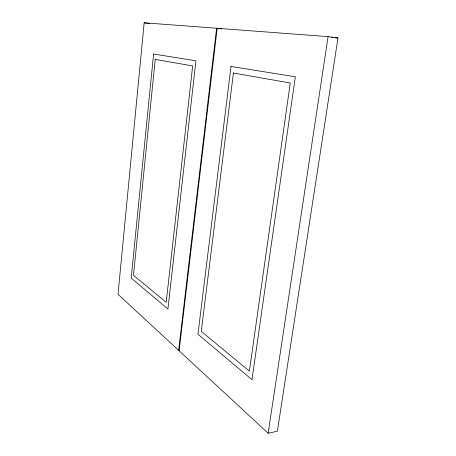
<?xml version="1.0" encoding="UTF-8"?>
<svg xmlns="http://www.w3.org/2000/svg" width="456" height="456" viewBox="0 0 456 456"><rect width="100%" height="100%" fill="white"/><g stroke="black" fill="none" stroke-linecap="round" stroke-linejoin="round"><path stroke-width="0.68" d="M144.17 22.8L118.024 294.257L268.139 433.2L277.362 431.251L337.976 38.008L328.086 36.617L144.17 22.8L149.682 23.524M178.632 350.356L216.6 28.243L218.589 28.511M179.117 350.801L217.181 28.283M268.139 433.2L328.086 36.617M331.586 37.523L333.017 37.631M335.137 37.791L337.976 38.008M219.843 28.642L221.912 28.956M153.598 54.019L131.185 278.114L167.916 308.997L195.92 60.813L153.598 54.019M155.222 59.383L133.488 275.287L166.189 302.328L192.671 65.932L155.222 59.383M231.021 66.451L197.944 334.254L251.974 379.688L295.34 76.779L231.021 66.451M233.415 73.051L201.267 331.33L249.386 371.116L290.272 82.992L233.415 73.051"/></g></svg>
